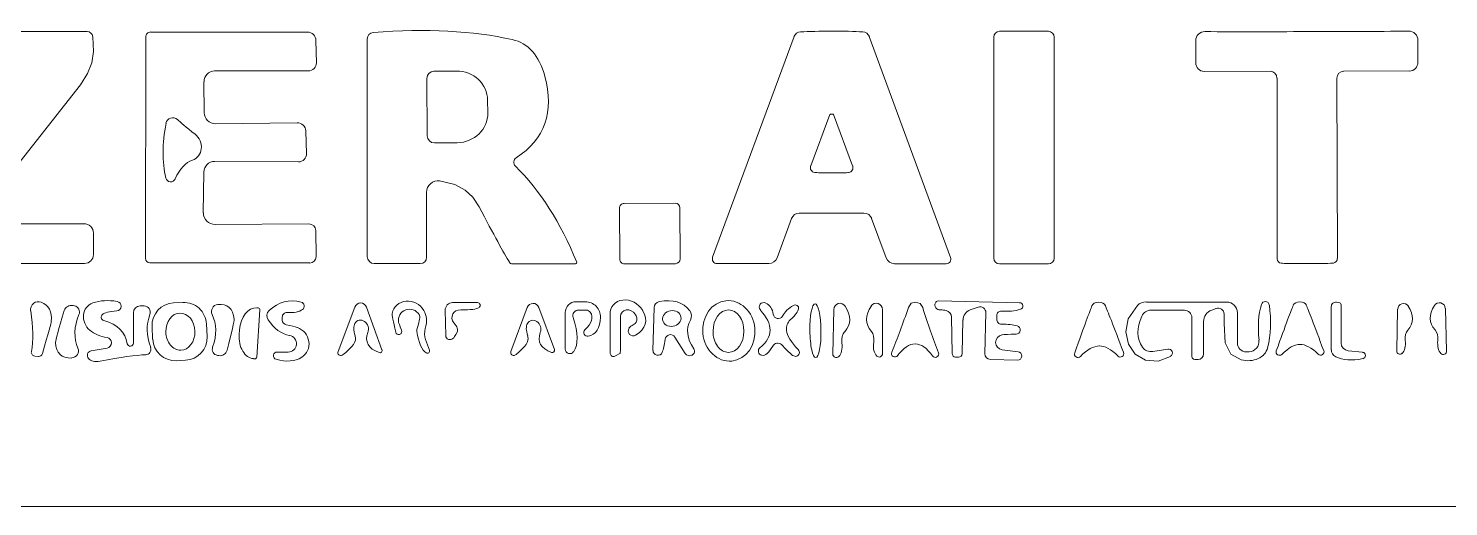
# Model space of a CAD drawing. Extents: x 0 to 650, y 0 to 488.
# Drawn here: x 269.5 to 410, y 0 to 47.3 of the extents above; entities that cross this region are included whole.
import ezdxf

# ---------------------------------------------------------------- set-up
doc = ezdxf.new("R2010")
doc.units = 0
doc.linetypes.add('Solid', pattern=[0])
doc.layers.add('Layer 1', color=7, linetype='Solid', lineweight=0)

msp = doc.modelspace()

# ---------------------------------------------------------------- linework, layer by layer
at = {"layer": 'Layer 1', "color": 9, "linetype": 'Solid', "lineweight": 0}
for p, q in [((275.35, 46.95), (256.84, 46.95)), ((275.99, 44.98), (275.92, 46.44)), ((281.15, 46.43), (281.12, 24.55)), ((297.14, 46.91), (281.63, 46.91)), ((345.26, 46.46), (337.21, 24.64)), ((360.75, 24.63), (352.71, 46.46)), ((365.01, 46.41), (365.01, 24.55)), ((370.42, 46.98), (365.58, 46.98)), ((370.99, 24.55), (370.99, 46.41)), ((275.82, 43.85), (275.99, 44.98)), ((298.03, 43.86), (297.98, 46.07)), ((303.06, 46.25), (303.06, 24.71)), ((384.99, 46.06), (384.99, 43.87)), ((406.97, 43.92), (406.97, 46.1)), ((275.4, 42.8), (275.82, 43.85)), ((274.7, 41.7), (275.4, 42.8)), ((287.95, 43.07), (297.23, 43.06)), ((308.95, 42.32), (308.99, 36.64)), ((311.89, 43.05), (309.64, 43.03)), ((385.84, 43.02), (392.34, 43.03)), ((393.03, 42.35), (393.05, 24.5)), ((399, 24.52), (398.94, 42.36)), ((399.62, 43.04), (406.12, 43.06)), ((268.36, 33.64), (274.7, 41.7)), ((286.93, 38.93), (286.9, 42)), ((314.98, 38.91), (314.96, 40.17)), ((296.11, 37.94), (288.05, 37.84)), ((348.82, 38.75), (346.91, 33.69)), ((351.06, 33.68), (349.17, 38.75)), ((297.04, 34.88), (296.97, 37.13)), ((309.7, 35.95), (311.95, 35.97)), ((287.95, 34.12), (296.26, 34.08)), ((286.84, 29.03), (286.89, 33.06)), ((308.92, 24.64), (308.92, 31.06)), ((310.21, 32.19), (311.7, 31.84)), ((311.7, 31.84), (312.75, 31.28)), ((312.75, 31.28), (313.48, 30.58)), ((313.48, 30.58), (314.11, 29.63)), ((333.5, 29.99), (328.46, 29.97)), ((334, 24.49), (333.98, 29.53)), ((328, 29.49), (328.02, 24.45)), ((343.59, 24.6), (345.02, 28.47)), ((352.94, 28.47), (354.37, 24.59)), ((275.04, 27.96), (264.57, 27.96)), ((275.98, 24.91), (275.98, 27.03)), ((297.29, 27.94), (288.01, 27.88)), ((297.99, 24.7), (297.96, 27.29)), ((256.58, 24.03), (275.09, 24.03)), ((281.56, 24.1), (297.37, 24.08)), ((303.75, 24.02), (308.3, 24.02)), ((317.4, 24), (323.65, 24)), ((328.5, 23.99), (333.54, 24.01)), ((337.64, 24.02), (342.76, 24.02)), ((355.2, 24.01), (360.32, 24.01)), ((365.58, 23.98), (370.42, 23.98))]:
    msp.add_line(p, q, dxfattribs=at)
at = {"layer": 'Layer 1', "color": 254, "linetype": 'Solid', "lineweight": 0}
for p, q in [((274.09, 19.84), (273.96, 19.87)), ((280.99, 19.83), (280.6, 19.83)), ((284.81, 20.18), (283.9, 20.14)), ((301.82, 19.72), (300.17, 15.32)), ((304.51, 15.51), (302.99, 19.72)), ((313.96, 20.16), (311.5, 20.16)), ((318.87, 19.68), (317.26, 15.32)), ((321.56, 15.53), (320.03, 19.69)), ((324.63, 20.25), (323.71, 20.25)), ((331.42, 19.67), (331.31, 15.44)), ((356.84, 20.1), (356.58, 19.68)), ((357.29, 20.2), (356.84, 20.1)), ((357.73, 20.09), (357.29, 20.2)), ((357.99, 19.67), (357.73, 20.09)), ((367.58, 20.15), (359.52, 20.33)), ((362.69, 19.44), (363.49, 19.71)), ((379.22, 19.88), (378.3, 18.55)), ((388.05, 20.22), (380.11, 20.22)), ((398.4, 19.76), (398.4, 15.5)), ((399.15, 20.18), (398.9, 20.21)), ((399.37, 16.17), (399.37, 19.94)), ((279.92, 19.15), (279.92, 16.15)), ((292.12, 14.78), (292.44, 19.45)), ((292.27, 19.64), (292.14, 19.65)), ((294.65, 18.44), (294.65, 18.74)), ((310.76, 19.4), (310.82, 16.91)), ((322.64, 19.18), (322.64, 15.57)), ((323.96, 19.43), (324.7, 19.43)), ((349.19, 19.49), (349.1, 15.08)), ((354.02, 15.12), (354.02, 19.49)), ((360.83, 18.73), (360.9, 15.12)), ((361.9, 15.12), (361.97, 18.45)), ((364.23, 19.17), (364.14, 15.11)), ((365.32, 18.51), (365.32, 18.89)), ((378.3, 18.55), (378.09, 17.28)), ((380.58, 19.41), (383.87, 19.41)), ((384.61, 18.66), (384.61, 14.82)), ((385.77, 15.09), (385.77, 18.28)), ((386.57, 19.41), (387, 19.58)), ((387.81, 19.03), (387.81, 18.09)), ((389.11, 16.18), (389.11, 19.16)), ((404.96, 19.51), (404.87, 15.39)), ((409.8, 15.37), (409.68, 19.59)), ((281.77, 17.8), (281.83, 16.54)), ((287.21, 16.8), (287.15, 18.06)), ((290.42, 17.47), (290.39, 17.01)), ((306.23, 17.02), (306.25, 17.02)), ((378.09, 17.28), (378.35, 16.06)), ((387.81, 18.09), (387.91, 16.19)), ((277.32, 15.67), (275.76, 15.41)), ((309.21, 15.46), (308.82, 16.52)), ((333.48, 16.76), (334.5, 15.14)), ((344.01, 16.01), (344.45, 15.55)), ((344.45, 15.55), (345.12, 14.94)), ((367.42, 15.3), (365.84, 15.5)), ((378.35, 16.06), (379.01, 15.07)), ((382.24, 15.57), (380.75, 15.33)), ((387.91, 16.19), (388.48, 15.06)), ((270.16, 14.88), (270.52, 14.84)), ((284.17, 14.42), (285.08, 14.46)), ((288.24, 14.95), (288.37, 14.93)), ((291.8, 14.62), (291.93, 14.61)), ((295.23, 15.28), (294.14, 15.28)), ((327.55, 14.86), (328.05, 15.12)), ((328.05, 15.12), (328.07, 15.14)), ((335.14, 14.96), (335.18, 14.98)), ((361.25, 14.78), (361.53, 14.77)), ((364.69, 14.54), (367.36, 14.48)), ((379.01, 15.07), (380.02, 14.46)), ((380.02, 14.46), (381.27, 14.38)), ((381.27, 14.38), (382.5, 14.85)), ((384.9, 14.54), (385.22, 14.54)), ((388.48, 15.06), (389.5, 14.5)), ((390.26, 15.29), (390, 15.29)), ((401.49, 15.25), (400.06, 15.4))]:
    msp.add_line(p, q, dxfattribs=at)
at = {"layer": 'Layer 1', "color": 7, "linetype": 'Solid', "lineweight": 0}
msp.add_line((650, 0), (0, 0), dxfattribs=at)
at = {"layer": 'Layer 1', "color": 9, "linetype": 'Solid', "lineweight": 0}
for centre, radius, start, end in [((365.58, 46.41), 0.57, 90, 180), ((370.42, 46.41), 0.57, 0, 90), ((328.47, 29.5), 0.47, 90.3, 180.3), ((333.51, 29.52), 0.47, 0.3, 90.3), ((328.49, 24.46), 0.47, 180.3, 270.3), ((333.53, 24.48), 0.47, 270.3, 360.3), ((365.58, 24.55), 0.57, 180, 270), ((370.42, 24.55), 0.57, 270, 360)]:
    msp.add_arc(centre, radius, start, end, dxfattribs=at)
at = {"layer": 'Layer 1', "color": 254, "linetype": 'Solid', "lineweight": 0}
for centre, start, end in [((284, 17.91), 92.7, 182.7), ((284.92, 17.95), 2.7, 92.7), ((284.06, 16.65), 182.7, 272.7), ((284.98, 16.69), 272.7, 362.7)]:
    msp.add_arc(centre, 2.23, start, end, dxfattribs=at)
at = {"layer": 'Layer 1', "color": 9, "linetype": 'Solid', "lineweight": 0}
for centre, major_axis, ratio, start_param, end_param in [((275.35, 46.38), (0.034, -0.576), 0.993104, 1.629349, 3.08304), ((281.63, 46.44), (0.482, 0.004), 0.9798, 1.560383, 3.152006), ((297.14, 46.06), (0.004, -0.843), 0.999927, 1.57682, 3.135569), ((303.67, 46.25), (0.613, 0.022), 0.997541, 1.605827, 3.106562), ((99.57, -144.53), (228.96, 184.35), 0.227771, 0.179079, 0.320619), ((345.94, 46.19), (0.113, 0.727), 0.996649, 0.215474, 1.355323), ((399.62, 39.79), (56.68, -6.46), 0.056317, 2.681936, 2.823476), ((298.35, 39.82), (56.68, 6.43), 0.056319, 0.318123, 0.459662), ((352.03, 46.19), (0.113, -0.728), 0.996649, 1.78627, 2.926119), ((385.89, 46.06), (0.9, -0.001), 0.998379, 1.568469, 3.14392), ((441.02, 53.1), (87.22, 3.58), 0.057542, 4.025817, 4.167357), ((350.9, 52.91), (87.24, -3.2), 0.057538, 5.257463, 5.399002), ((406.07, 46.1), (0.9, 0.005), 0.998379, 6.280858, 7.856309), ((165.77, -211.37), (152.73, 257.1), 0.109366, 6.177499, 6.319038), ((297.23, 43.86), (0.004, -0.793), 0.999922, 6.276936, 7.860231), ((385.84, 43.87), (0.177, -0.834), 1, 4.504228, 6.075024), ((406.12, 43.91), (0.004, -0.853), 1, 6.281374, 7.852171), ((287.95, 42.02), (0.01, -1.04), 0.999822, 3.13216, 4.721822), ((309.65, 42.33), (0.646, 0.27), 1, 1.183334, 2.75413), ((311.91, 40.14), (3.05, 0.03), 0.954098, 6.283185, 7.853982), ((-246.96, 288.25), (567.41, -250.8), 0.096967, 6.220007, 6.361546), ((392.34, 42.35), (0, 0.682), 1, 4.7138, 6.284596), ((399.63, 42.36), (0.566, 0.381), 1, 0.980797, 2.551593), ((288.03, 38.94), (1.1, 0.01), 0.999878, 3.137089, 4.716893), ((296.12, 37.1), (0.854, 0.019), 0.988538, 0.01226, 1.558536), ((311.93, 38.88), (3.05, 0.03), 0.954098, 4.712389, 6.283185), ((348.98, 38.74), (0.159, 0.002), 0.377288, 1.76287, 2.949519), ((347.74, 38.52), (1.27, 0.28), 0.039499, 0.175194, 0.316734), ((349.31, 38.51), (0.477, -0.226), 0.377123, 2.324091, 2.46563), ((349.02, 38.74), (0.159, -0.003), 0.377288, 0.192074, 1.378723), ((309.69, 36.65), (0.497, -0.493), 1, 3.931026, 5.501822), ((287.95, 33.05), (0.01, 1.07), 0.990522, 0.004717, 1.56608), ((296.26, 34.86), (0.009, -0.783), 0.999688, 6.270688, 7.866479), ((318.07, 34.03), (0.335, -0.415), 0.980339, 3.032279, 4.821703), ((194.37, -193.96), (118.55, 231.1), 0.268035, 6.057586, 6.199125), ((347.37, 33.52), (0.118, 0.482), 0.994413, 1.453213, 3.259176), ((455.95, 36.38), (108.72, 3.33), 0.005993, 3.179588, 3.321127), ((242.13, 36.89), (108.61, -3.85), 0.005999, 6.103618, 6.245158), ((350.6, 33.51), (0.116, -0.482), 0.994413, 6.165602, 7.971564), ((310.06, 31.06), (1.14, -0.07), 0.999106, 1.505282, 3.207107), ((178.3, 310.47), (139.27, -286.9), 0.006945, 6.07382, 6.215359), ((288, 29.03), (1.15, 0), 0.999963, 3.137282, 4.716699), ((345.79, 28.2), (0.8, -0.138), 0.989089, 1.7372, 2.975189), ((581.61, 28.8), (235.9, -0.2), 0.000098, 2.974954, 3.116493), ((116.34, 28.93), (235.91, 0.07), 0.000098, 0.025098, 0.166637), ((352.18, 28.2), (0.801, 0.137), 0.989089, 0.166404, 1.404392), ((275.04, 27.03), (0.94, 0), 0.989362, 6.283185, 7.853982), ((297.3, 27.28), (0.659, 0.065), 1, 6.199256, 7.770052), ((275.09, 24.91), (0.89, 0), 0.988764, 4.712389, 6.283185), ((281.57, 24.54), (0.431, -0.097), 1, 3.360836, 4.931632), ((297.37, 24.7), (0.088, -0.616), 1, 6.139221, 7.710017), ((303.75, 24.71), (0.03, -0.689), 1, 4.668638, 6.239434), ((308.3, 24.64), (0.62, 0), 1, 4.712389, 6.283185), ((317.4, 24.34), (0.33, 0.094), 0.99181, 3.420885, 4.433097), ((323.65, 24.13), (0.025, -0.13), 0.98261, 6.097766, 8.039401), ((337.64, 24.48), (0.081, 0.453), 0.997925, 1.393181, 3.319208), ((342.77, 24.92), (0.165, 0.884), 0.982213, 3.322838, 4.531144), ((355.2, 24.91), (0.164, -0.884), 0.982213, 4.893634, 6.10194), ((360.32, 24.47), (0.081, -0.453), 0.997925, 6.10557, 8.031597), ((393.5, 24.5), (0.029, 0.446), 0.997941, 1.63699, 3.075399), ((576.55, 29.58), (183.19, 5.49), 0.004795, 3.170689, 3.312228), ((215.55, 28.8), (183.14, -4.7), 0.004797, 6.112538, 6.254078), ((398.55, 24.51), (0.031, -0.446), 0.997941, 0.066194, 1.504603)]:
    msp.add_ellipse(centre, major_axis=major_axis, ratio=ratio, start_param=start_param, end_param=end_param, dxfattribs=at)
at = {"layer": 'Layer 1', "color": 250, "linetype": 'Solid', "lineweight": 0}
for centre, major_axis, ratio, start_param, end_param in [((283.81, 37.76), (0.311, 0.607), 0.990658, 6.002846, 8.134321), ((376.69, -30.13), (92.59, -68.61), 0.008498, 3.210396, 3.351936), ((396.57, 95.88), (112.46, 65.88), 0.255573, 2.920976, 3.062516), ((285.19, 35.66), (0.92, -1.24), 0.910478, 6.003399, 8.133768), ((311.77, -84.1), (25.81, -118.4), 0.121049, 3.155718, 3.297257), ((283.61, 32.59), (0.308, -0.382), 0.997398, 4.262402, 6.733172)]:
    msp.add_ellipse(centre, major_axis=major_axis, ratio=ratio, start_param=start_param, end_param=end_param, dxfattribs=at)
at = {"layer": 'Layer 1', "color": 254, "linetype": 'Solid', "lineweight": 0}
for centre, major_axis, ratio, start_param, end_param in [((270.53, 19.48), (0.082, 0.774), 0.99751, 6.014882, 8.122285), ((145.94, -82.24), (125.53, 101.98), 0.092059, 6.193973, 6.335512), ((273.79, 19.14), (0.198, 0.72), 0.990813, 0.044506, 1.526291), ((273.96, 19.23), (0.602, -0.186), 0.99636, 6.198322, 7.938845), ((276.51, 18.63), (0.96, -1.31), 0.91232, 2.869036, 4.984946), ((300, -38.5), (24.35, -58.53), 0.255605, 2.982906, 3.124446), ((278.24, 19.81), (0.324, -0.35), 0.988461, 5.624933, 8.512234), ((280.6, 19.15), (0.481, 0.481), 1, 0.785398, 2.356194), ((280.99, 19.22), (0.6, -0.112), 0.999459, 6.099195, 8.037972), ((288.32, 19.29), (0.18, -0.653), 0.998327, 2.95829, 4.895692), ((157.32, -150.61), (132.03, 170.33), 0.070977, 6.207856, 6.349395), ((291.98, 17.37), (0.16, 2.28), 0.68559, 0, 1.570796), ((338.72, -159.31), (43.85, -179.56), 0.125623, 3.072434, 3.213973), ((296.42, 19.81), (0.231, 0.336), 0.992903, 4.376612, 6.618962), ((302.4, 19.5), (0.444, 0.443), 0.991416, 5.850642, 8.286524), ((307.2, 18.64), (1.41, -1.06), 0.912576, 1.157868, 3.554521), ((311.5, 19.42), (0.01, -0.74), 0.999654, 3.128438, 4.725544), ((203.76, 49.42), (110.45, -29.59), 0.043371, 6.108551, 6.25009), ((313.96, 19.9), (0.118, 0.233), 0.987262, 4.247489, 6.748085), ((319.45, 19.47), (0.437, 0.441), 0.991416, 5.850642, 8.286524), ((323.71, 19.18), (0.757, 0.757), 1, 0.785398, 2.356194), ((324.63, 18.77), (0.03, 1.48), 0.999241, 4.692918, 6.302656), ((328.8, 18.81), (1.51, -0.99), 0.844901, 1.030922, 3.681467), ((332.02, 19.66), (0.044, -0.604), 0.986752, 3.24191, 4.612071), ((227.57, -143.7), (106.77, 163.63), 0.109361, 6.245349, 6.386888), ((338.82, 17.37), (-0.29, 2.98), 0.862876, 0, 1.570796), ((338.82, 17.37), (-0.29, 2.98), 0.862876, 4.712389, 6.283185), ((342.26, 19.73), (0.436, 0.062), 0.996806, 0.974189, 3.7382), ((289.1, -27.2), (53.77, 47), 0.132283, 6.196748, 6.338287), ((379.48, 2.44), (35.51, -16.12), 0.259674, 2.970875, 3.112415), ((345.38, 19.6), (0.331, 0.066), 0.997945, 5.924569, 8.212598), ((347.38, 17.39), (-0.03, 2.66), 0.206767, 0, 1.570796), ((347.38, 17.39), (-0.03, 2.66), 0.206767, 4.712389, 6.283185), ((349.8, 19.48), (0.3, 0.536), 0.995729, 5.791099, 8.346068), ((161.91, 49.5), (188.84, -31.27), 0.092714, 6.225848, 6.367387), ((539.97, 45.44), (187.51, 27.17), 0.092714, 3.057391, 3.19893), ((353.41, 19.49), (0.286, -0.536), 0.995729, 1.07871, 3.633679), ((350.66, 51.24), (4.48, 46.09), 0.258749, 3.842157, 3.983696), ((364.53, 51.1), (3.56, -46.17), 0.258749, 5.441082, 5.582621), ((385.85, 23.6), (26.65, 3.72), 0.129551, 3.065851, 3.20739), ((359.52, 20.04), (0.289, -0.056), 0.973836, 1.745125, 2.967264), ((363.67, 19.18), (0.557, 0.086), 0.992756, 6.108804, 8.028363), ((367.57, 19.82), (0.2, 0.264), 0.998405, 4.087202, 6.908372), ((259.67, -314.31), (115.12, 334.27), 0.002049, 0.02823, 0.169769), ((410.85, -15.13), (36.02, -35.13), 0.101655, 3.039648, 3.181187), ((340.28, -15.78), (35.67, 35.79), 0.101384, 6.244201, 6.385741), ((497.26, -312.11), (121.27, -332.09), 0.002049, 2.971823, 3.113363), ((380.11, 18.89), (1.22, -0.54), 0.999712, 1.991245, 2.721144), ((388.05, 19.16), (0.75, -0.75), 1, 0.785398, 2.356194), ((457.04, -41.49), (64.44, -63.39), 0.214111, 3.252627, 3.394167), ((391.87, 19.87), (0.305, 0.26), 0.995876, 5.70549, 8.431677), ((317.56, 44.67), (74.04, -30.56), 0.353865, 0.05818, 0.199719), ((281.43, -304.3), (113.27, 324.31), 0.002049, 0.02823, 0.169769), ((429.9, -14.23), (35.15, -34.29), 0.101384, 3.039037, 3.180577), ((361.32, -14.57), (34.51, 34.63), 0.101655, 6.243591, 6.38513), ((512.3, -303.18), (116.43, -323.19), 0.002049, 2.971823, 3.113363), ((398.85, 19.76), (0.454, -0.023), 0.995012, 1.520963, 3.191426), ((399.13, 19.94), (0.242, -0.011), 0.995876, 0.04533, 1.525467), ((405.54, 19.5), (0.281, 0.499), 0.995729, 5.791099, 8.346068), ((230.21, 47.87), (176.2, -29.54), 0.092714, 6.225848, 6.367387), ((588.27, 49.74), (180.07, 31.37), 0.092714, 3.057391, 3.19893), ((409.09, 19.57), (0.291, -0.509), 0.995729, 1.07871, 3.633679), ((201.14, 90.96), (67.36, -78.2), 0.181145, 0.14372, 0.28526), ((188.79, -268.85), (83.02, 287.16), 0.001059, 6.134583, 6.276123), ((360.22, 265.56), (87.98, 249.36), 0.006184, 2.984131, 3.12567), ((411.8, 50.16), (137.55, 33.94), 0.16033, 3.02615, 3.16769), ((277.09, 18.73), (0.297, -0.185), 0.998871, 2.848113, 5.005869), ((364.14, 4.24), (87.37, -14.61), 0.046655, 2.962629, 3.104169), ((105.03, -97.18), (173.9, 114.31), 0.108352, 6.235551, 6.377091), ((403.98, -13.48), (122.56, -32.04), 0.175821, 3.120785, 3.262324), ((284.57, 17.29), (-0.04, 1.84), 0.782609, 0, 1.570796), ((284.57, 17.29), (-0.04, 1.84), 0.782609, 4.712389, 6.283185), ((155.74, -20.68), (132.18, 39.14), 0.16033, 6.167743, 6.309282), ((215.5, -227.75), (74.37, 246.32), 0.006184, 6.125724, 6.267263), ((292.26, 19.46), (0.127, -0.127), 1, 0.71733, 2.288127), ((293.84, 18.86), (0.558, 0.452), 0.993954, 1.65328, 3.059109), ((331.13, 124.15), (36.12, 107.14), 0.157385, 3.021501, 3.163041), ((295.09, 18.74), (0.442, -0.014), 0.997965, 1.538925, 3.173464), ((295.13, 18.44), (0.481, -0.042), 0.984805, 3.228206, 4.625776), ((240.17, 61.12), (56.71, -41.42), 0.116536, 6.104814, 6.246354), ((302.44, 17.59), (0.216, -0.826), 0.846278, 0.878415, 3.833974), ((348.48, -126.11), (42.94, -145.24), 0.00912, 3.159294, 3.300834), ((307.24, 18.4), (0.46, 1.01), 0.996775, 5.679279, 8.457888), ((256.36, -52.31), (51.77, 71.35), 0.048345, 6.121355, 6.262895), ((233.1, -10.36), (75.69, 29.47), 0.14979, 6.167217, 6.308756), ((370.28, 28.56), (58.85, 10.02), 0.106891, 3.063434, 3.204974), ((349.73, -21.54), (38.06, -40.79), 0.106059, 3.039517, 3.181056), ((319.5, 17.58), (0.218, -0.817), 0.846278, 0.878415, 3.833974), ((323.96, 18.86), (0.091, -0.562), 0.999241, 2.980717, 4.873264), ((177.18, 140.38), (146.17, -125.22), 0.092861, 0.011024, 0.152563), ((171.62, -2.56), (153.65, 21.37), 0.07476, 6.177169, 6.318708), ((324.71, 18.92), (0.147, -0.486), 0.980074, 1.859701, 2.852688), ((218.05, 154.09), (107.43, -136.99), 0.085262, 6.24211, 6.383649), ((325.09, -268.49), (1.97, 287.57), 0.001146, 6.117615, 6.259154), ((319.13, 90.6), (8.42, -78.22), 0.04007, 0.262136, 0.403676), ((328.9, 18.7), (0.707, -0.434), 0.85401, 1.076661, 3.635728), ((329.14, 18.51), (0.18, -0.558), 0.991803, 0.087116, 1.48368), ((328.64, 5.9), (0.76, 13.26), 0.093599, 6.008251, 6.14979), ((87.16, 76.87), (243.4, -58.8), 0.071892, 6.209447, 6.350987), ((333.17, 18.59), (0.908, 0.146), 0.847826, 1.570796, 3.141593), ((333.17, 18.59), (0.908, 0.146), 0.847826, 3.141593, 4.712389), ((333.17, 18.59), (0.908, 0.146), 0.847826, 0, 1.570796), ((333.17, 18.59), (0.908, 0.146), 0.847826, 4.712389, 6.283185), ((507.91, -12.43), (173.15, -30.16), 0.110231, 3.10394, 3.24548), ((334.26, 18.84), (0.561, 0.656), 0.998206, 4.917698, 6.077876), ((338.78, 17.34), (0.01, 2.1), 0.728571, 0, 1.570796), ((338.78, 17.34), (0.01, 2.1), 0.728571, 4.712389, 6.283185), ((-26.79, 65.29), (369.67, -48.06), 0.06815, 6.218336, 6.364269), ((343.69, 19.07), (0.409, 0.266), 0.999375, 2.695446, 5.158536), ((391.47, -4.95), (46.83, -23.06), 0.147329, 3.087494, 3.229034), ((275.65, -18.81), (70.04, 38.53), 0.050598, 6.101735, 6.243275), ((372.81, 41.49), (13.37, 21.98), 0.132633, 3.082115, 3.223654), ((346.25, 15.44), (14.4, 3.74), 0.098776, 0.193874, 0.335414), ((360.14, 18.73), (0.693, -0.085), 0.974343, 0.129146, 1.44165), ((363.04, 18.42), (0.17, -1.06), 0.992367, 3.318941, 4.535041), ((365.77, 18.5), (0.002, 0.464), 0.982781, 1.552625, 3.159764), ((365.75, 18.88), (0.022, 0.438), 0.983026, 6.254918, 7.882249), ((353.82, 54.75), (14.18, -35.12), 0.33999, 6.114097, 6.255636), ((549.84, 68.04), (170.47, 51.57), 0.11731, 3.037422, 3.178962), ((380.58, 18.41), (0.98, -0.217), 0.999596, 1.788638, 2.923751), ((383.87, 18.66), (0, 0.75), 0.986667, 4.712389, 6.283185), ((386.98, 18.29), (1.2, 0.21), 0.98633, 1.744665, 2.967724), ((387.2, 19.01), (0.115, -0.596), 0.997715, 1.416537, 3.295852), ((312.29, 55.88), (36.82, 38.31), 0.231313, 3.157658, 3.299198), ((284.57, 17.29), (-0.04, 1.84), 0.782609, 1.570796, 3.141593), ((284.57, 17.29), (-0.04, 1.84), 0.782609, 3.141593, 4.712389), ((291.95, 16.91), (0.16, 2.28), 0.68559, 1.570796, 3.141593), ((258.78, 15.85), (37.7, 1.58), 0.058446, 0.132651, 0.274191), ((295.23, 16.1), (0.525, -0.632), 0.999572, 5.589977, 8.547189), ((295.62, 16.17), (1.34, -1.06), 0.945045, 5.958033, 8.179134), ((350.92, -21.98), (49.02, -40.19), 0.104234, 3.159514, 3.301053), ((300.98, 16.59), (0.755, 0.523), 0.98138, 4.990126, 6.005449), ((516.27, 91.56), (213.21, 75.36), 0.070166, 3.082897, 3.224436), ((306.15, 17.29), (0.075, -0.277), 0.985635, 4.676549, 6.319026), ((334.16, -48.84), (28.01, -67.04), 0.001202, 3.149507, 3.291046), ((306.15, 17.32), (0.303, 0.114), 0.977316, 4.662647, 6.332927), ((308.85, 17.3), (0.554, -0.792), 0.86887, 3.714438, 4.139544), ((354.2, 148.59), (45.15, 133.47), 0.07828, 2.984254, 3.125793), ((310.38, 17.15), (1.14, 1.24), 0.974107, 2.025805, 2.686584), ((311.24, 16.92), (0.392, 0.159), 0.998716, 2.778319, 5.075663), ((330.64, 61.7), (19.15, 45.11), 0.019033, 3.177824, 3.319364), ((242.13, 41.58), (69.84, -24.28), 0.073181, 6.270243, 6.411782), ((367.66, -21.32), (48.7, -39.51), 0.104234, 3.159514, 3.301053), ((318.06, 16.58), (0.744, 0.521), 0.98138, 4.990126, 6.005449), ((530.67, 91.84), (210.55, 75.64), 0.070166, 3.082897, 3.224436), ((324.83, 17.2), (0.109, 0.353), 0.993253, 1.050744, 3.661645), ((329.35, 17.36), (0.01, 0.484), 0.997268, 1.020616, 3.691773), ((340.1, 4.86), (10.99, -12.96), 0.230748, 3.066176, 3.207715), ((333.04, 16.47), (0.283, 0.445), 0.991715, 5.845745, 8.291422), ((338.82, 17.37), (-0.29, 2.98), 0.862876, 1.570796, 3.141593), ((338.78, 17.34), (0.01, 2.1), 0.728571, 1.570796, 3.141593), ((338.78, 17.34), (0.01, 2.1), 0.728571, 3.141593, 4.712389), ((338.82, 17.37), (-0.29, 2.98), 0.862876, 3.141593, 4.712389), ((448.58, -13.38), (104.02, -31.2), 0.097367, 3.178922, 3.320462), ((347.38, 17.39), (-0.03, 2.66), 0.206767, 1.570796, 3.141593), ((347.38, 17.39), (-0.03, 2.66), 0.206767, 3.141593, 4.712389), ((389.72, -14.23), (39.48, -31.48), 0.142303, 3.136719, 3.278259), ((313.23, -13.07), (39.7, 30.36), 0.142303, 6.146519, 6.288059), ((365.94, 16.24), (0.52, 0.53), 0.996888, 0.919539, 3.79285), ((331.99, 1.61), (36.26, 15.63), 0.138916, 0.174587, 0.316127), ((430.54, 12.19), (64.92, -4.7), 0.018969, 2.920765, 3.062305), ((367.21, 17.47), (0.337, 0.263), 0.999125, 4.067686, 6.927888), ((442.74, -12.04), (36.79, -29.45), 0.142303, 3.136719, 3.278259), ((371.24, -12.94), (37.45, 30.37), 0.142303, 6.146519, 6.288059), ((416.31, 183.62), (143.59, 168.63), 0.070977, 3.066263, 3.207803), ((273.8, 15.39), (0.154, -0.679), 0.998327, 6.099883, 8.037284), ((277.23, 16.19), (0, 0.527), 1, 3.305708, 6.11907), ((279.62, 16.15), (0.231, -0.195), 0.998953, 4.011172, 6.984402), ((281.12, 15.55), (0.098, -0.535), 0.986234, 6.131746, 8.005421), ((288.34, 15.55), (0.593, -0.154), 0.99636, 3.056729, 4.797252), ((288.49, 15.64), (0.16, 0.709), 0.990813, 3.186098, 4.667883), ((325.56, 72.69), (25.44, 57.8), 0.067759, 3.230065, 3.371605), ((304.31, 15.43), (0, 0.227), 0.974779, 2.784073, 5.069909), ((309, 15.38), (0.223, -0.018), 0.996035, 4.278359, 6.717215), ((342.09, 72.21), (24.87, 57.32), 0.067759, 3.230065, 3.371605), ((321.36, 15.45), (0.001, -0.224), 0.974779, 5.925665, 8.211501), ((323.09, 15.57), (0.401, 0.214), 0.995371, 2.653002, 5.20098), ((326.99, 57.99), (4.86, -43.18), 0.072295, 0.13397, 0.27551), ((335.01, 15.36), (0.364, 0.199), 0.995055, 4.633449, 6.362125), ((342.16, 15.37), (0.36, -0.229), 0.985841, 2.818418, 5.035564), ((347.58, 128.84), (5.43, 113.89), 0.064973, 3.129829, 3.271368), ((343.64, 15.59), (0.325, 0.459), 0.994, 6.175307, 7.96186), ((345.4, 15.24), (0.205, -0.341), 0.988648, 6.036956, 8.100211), ((299.69, 70.81), (49.96, -56.02), 0.108618, 0.005347, 0.146887), ((404.04, 69.29), (50.57, 54.44), 0.108618, 2.994706, 3.136245), ((358.1, -100.68), (0.88, -116.76), 0.105547, 3.139743, 3.281283), ((354.06, -100.64), (3.21, 116.72), 0.105547, 6.143495, 6.285035), ((361.22, -85.34), (14.46, 101.2), 0.119002, 0.018128, 0.159668), ((397.6, -85), (22.4, -100.85), 0.108382, 2.977029, 3.118569), ((380.57, 16.36), (0.399, -0.968), 0.99822, 4.935171, 6.060403), ((382.3, 15.19), (0.352, -0.165), 0.999376, 5.678574, 8.458593), ((390.01, 16.18), (0.9, -0.005), 0.988701, 3.14721, 4.706772), ((389.94, 16.2), (2.15, -0.53), 0.790699, 4.700449, 6.295125), ((390.21, 16.34), (0.08, -1.04), 0.996059, 6.256063, 7.881104), ((375.15, -82.28), (20.38, 98.29), 0.108382, 0.023024, 0.164563), ((410.5, -82.1), (15.44, -98.12), 0.119002, 2.981925, 3.123465), ((399.2, 15.49), (0.774, -0.188), 0.972915, 3.373341, 4.480641), ((400.14, 16.17), (0.039, 0.774), 0.990727, 1.621346, 3.091043), ((358.85, 67.5), (46.53, -52.38), 0.108618, 0.005347, 0.146887), ((456.54, 68.99), (47.26, 53.89), 0.108618, 2.994706, 3.136245), ((270.2, 15.24), (0.368, -0.051), 0.985621, 3.102633, 4.751349), ((270.56, 15.24), (0.073, 0.393), 0.996773, 3.233346, 4.620636), ((275.84, 14.94), (0.192, -0.432), 0.994771, 2.887714, 4.966267), ((318.83, 74.21), (43.2, 59.71), 0.105236, 3.113749, 3.255288), ((117.69, -39.04), (164.72, 53.78), 0.032984, 0.113728, 0.255267), ((291.94, 14.79), (0.179, 0.013), 1, 4.569367, 6.140163), ((294.14, 14.91), (0.293, 0.222), 0.996521, 0.919983, 3.792406), ((240.58, 120.13), (55.83, -105.46), 0.138289, 6.152709, 6.294249), ((300.43, 15.22), (0.286, 0.017), 0.99802, 2.713371, 5.140611), ((317.53, 15.22), (0.283, 0.019), 0.99802, 2.713371, 5.140611), ((327.41, 15.14), (0.312, 0.07), 0.993208, 2.904433, 4.949549), ((331.79, 15.43), (0.396, 0.261), 0.994911, 2.536312, 5.317669), ((334.92, 15.42), (0.248, -0.445), 0.981916, 4.782169, 6.213406), ((333.38, 30.82), (12.21, -15.93), 0.095291, 6.104092, 6.245632), ((349.44, 15.07), (0.126, -0.319), 0.99544, 4.315419, 6.680155), ((353.68, 15.12), (0.131, 0.314), 0.99544, 2.744623, 5.109359), ((355.24, 15.13), (0.33, 0.092), 0.993969, 2.476121, 5.37786), ((359.23, 15.09), (0.328, -0.098), 0.993969, 4.046918, 6.948657), ((361.25, 15.12), (0.353, -0.003), 0.975312, 3.154406, 4.699575), ((361.54, 15.13), (0.358, 0.047), 1, 4.561179, 6.131975), ((364.7, 15.1), (0.558, -0.007), 1, 3.132813, 4.703609), ((367.37, 14.89), (0.313, 0.27), 0.999228, 3.978257, 7.017317), ((373.34, 15.08), (0.332, 0.077), 0.994152, 2.574393, 5.279589), ((377.53, 15.12), (0.333, -0.071), 0.994152, 4.145189, 6.850385), ((384.9, 14.82), (0.29, 0), 0.965517, 3.141593, 4.712389), ((385.22, 15.09), (0.389, 0.389), 1, 3.926991, 5.497787), ((393.27, 15.28), (0.323, 0.073), 0.994152, 2.574393, 5.279589), ((397.35, 15.3), (0.323, -0.07), 0.994152, 4.145189, 6.850385), ((461.87, 98.29), (63.43, 83.24), 0.152161, 3.171066, 3.312606), ((401.46, 14.93), (0.214, 0.236), 0.99798, 4.074826, 6.920748), ((405.19, 15.38), (0.117, -0.298), 0.99544, 4.315419, 6.680155), ((409.47, 15.36), (0.118, 0.306), 0.99544, 2.744623, 5.109359)]:
    msp.add_ellipse(centre, major_axis=major_axis, ratio=ratio, start_param=start_param, end_param=end_param, dxfattribs=at)

doc.saveas('drawing.dxf')
